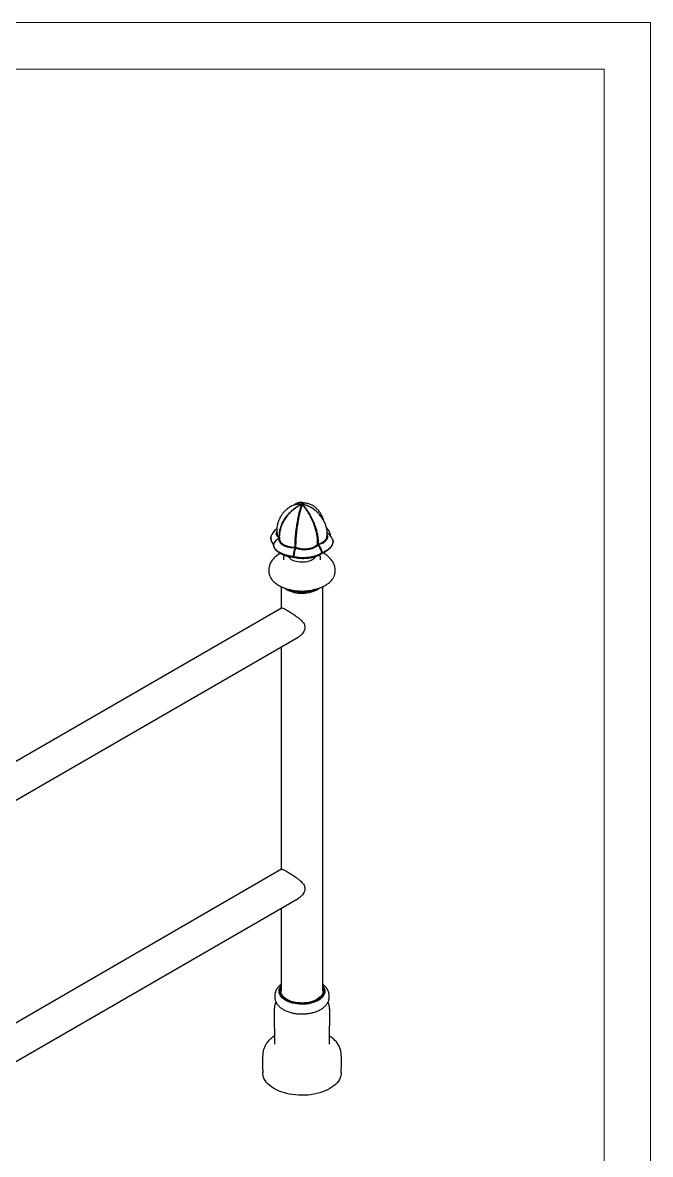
# Model space of a CAD drawing. Header units: millimetres. Extents: x 3225 to 9165, y -3447 to 753.
# Drawn here: x 7811 to 9165, y -1687 to 753 of the extents above; entities that cross this region are included whole.
import ezdxf

# ---------------------------------------------------------------- set-up
doc = ezdxf.new("R2010")
doc.units = ezdxf.units.MM
doc.layers.add('tabelka', color=155, linetype='Continuous')

msp = doc.modelspace()

# ---------------------------------------------------------------- linework, layer by layer
for p, q in [((8417.51, -283.47), (8417.23, -283.51)), ((8365.05, -360.95), (8365.15, -361.29)), ((8467.45, -355.19), (8467.49, -354.93)), ((8352.41, -372.55), (8352.39, -372.82)), ((8395.65, -399.54), (8395.89, -399.61)), ((8456.34, -391.23), (8456.37, -391.2)), ((8368.35, -462.8), (8368.35, -509.52)), ((8458.8, -1335.01), (8458.8, -462.81)), ((8387.32, -469.46), (8387.32, -469.84)), ((8439.82, -469.84), (8439.82, -469.47)), ((8369.11, -509.08), (7419.87, -1057.07)), ((7398.14, -1153.27), (8405.33, -571.83)), ((8368.35, -593.18), (8368.35, -1072.93)), ((8369.11, -1072.5), (7398.14, -1633.03)), ((7398.14, -1716.68), (8405.33, -1135.24)), ((8368.35, -1156.59), (8368.35, -1335.01)), ((8374.42, -1348.08), (8374.38, -1348.04)), ((8452.76, -1348.04), (8452.73, -1348.08))]:
    msp.add_line(p, q)
at = {"flags": 128}
for points in [[(8443.01, -397.89), (8441.66, -399.98), (8439.78, -402.03), (8437.45, -403.92), (8434.71, -405.63), (8431.61, -407.11), (8428.2, -408.35), (8424.54, -409.31), (8420.69, -410), (8416.72, -410.39), (8412.7, -410.47), (8408.69, -410.26), (8404.77, -409.74), (8401, -408.93), (8397.44, -407.84), (8394.16, -406.5), (8391.21, -404.92), (8388.64, -403.13), (8386.5, -401.16), (8384.82, -399.05), (8383.94, -397.51)], [(8451.28, -466.17), (8448.82, -468.11), (8445.55, -470.21), (8441.91, -472.1), (8437.93, -473.75), (8433.67, -475.14), (8429.17, -476.26), (8424.49, -477.09), (8419.68, -477.62), (8414.8, -477.85), (8409.9, -477.77), (8405.05, -477.39), (8400.3, -476.71), (8395.7, -475.74), (8391.32, -474.48), (8387.19, -472.96), (8383.37, -471.19), (8379.91, -469.19), (8376.84, -466.98), (8375.83, -466.14)], [(8441.15, -469.17), (8440.78, -469.36), (8437.12, -471.04), (8433.16, -472.46), (8428.95, -473.62), (8424.53, -474.49), (8419.97, -475.06), (8415.32, -475.33), (8410.66, -475.29), (8406.03, -474.94), (8401.5, -474.3), (8397.13, -473.36), (8392.97, -472.13), (8389.08, -470.64), (8386.47, -469.41)], [(8462.4, -1330.11), (8463, -1333.03), (8463.08, -1335.97), (8462.63, -1338.91), (8461.67, -1341.8), (8460.19, -1344.62), (8458.22, -1347.33), (8455.78, -1349.92), (8452.88, -1352.34), (8449.58, -1354.58), (8445.89, -1356.62), (8441.86, -1358.42), (8437.52, -1359.97), (8432.94, -1361.26), (8428.15, -1362.27), (8423.2, -1362.99), (8418.15, -1363.41), (8413.06, -1363.54), (8407.97, -1363.35), (8402.94, -1362.87), (8398.02, -1362.09), (8393.26, -1361.02), (8388.73, -1359.68), (8384.45, -1358.07), (8380.49, -1356.22), (8376.87, -1354.15), (8373.64, -1351.87), (8370.84, -1349.41), (8368.49, -1346.79), (8366.62, -1344.05), (8365.24, -1341.22), (8364.38, -1338.32), (8364.04, -1335.38), (8364.23, -1332.44), (8364.93, -1329.52), (8366.16, -1326.66), (8367.88, -1323.89), (8368.35, -1323.27)], [(8460.54, -1329.77), (8461.13, -1332.67), (8461.18, -1335.6), (8460.7, -1338.52), (8459.67, -1341.39), (8458.13, -1344.17), (8456.08, -1346.85), (8453.55, -1349.39), (8450.57, -1351.76), (8447.16, -1353.93), (8443.38, -1355.88), (8439.26, -1357.59), (8434.85, -1359.03), (8430.19, -1360.2), (8425.35, -1361.07), (8420.38, -1361.64), (8415.32, -1361.91), (8410.25, -1361.86), (8405.22, -1361.5), (8400.28, -1360.83), (8395.49, -1359.87), (8390.9, -1358.61), (8386.58, -1357.09), (8382.56, -1355.3), (8378.89, -1353.28), (8375.61, -1351.04), (8372.76, -1348.62), (8370.38, -1346.04), (8368.48, -1343.32), (8367.1, -1340.5), (8366.24, -1337.62), (8365.92, -1334.69), (8366.14, -1331.77), (8366.89, -1328.87), (8368.18, -1326.04), (8368.35, -1325.74)], [(8458.8, -1330.43), (8459.24, -1332.79), (8459.27, -1335.65), (8458.77, -1338.5), (8457.74, -1341.29), (8456.2, -1344.01), (8454.15, -1346.61), (8451.63, -1349.08), (8448.66, -1351.37), (8445.28, -1353.46), (8441.53, -1355.32), (8437.45, -1356.95), (8433.09, -1358.3), (8428.5, -1359.38), (8423.74, -1360.17), (8418.85, -1360.65), (8413.91, -1360.83), (8408.96, -1360.69), (8404.07, -1360.25), (8399.28, -1359.51), (8394.67, -1358.47), (8390.28, -1357.15), (8386.16, -1355.56), (8382.36, -1353.72), (8378.92, -1351.66), (8375.9, -1349.4), (8373.31, -1346.96), (8371.2, -1344.37), (8369.58, -1341.67), (8368.48, -1338.88), (8367.91, -1336.04), (8367.87, -1333.18), (8368.35, -1330.43)], [(8458.8, -1325.74), (8459.42, -1326.91), (8460.54, -1329.77)], [(8498.32, -1511.11), (8498.12, -1514.15), (8497.39, -1518.02), (8496.13, -1521.84), (8494.35, -1525.59), (8492.06, -1529.25), (8489.27, -1532.79), (8486, -1536.19), (8482.28, -1539.43), (8478.12, -1542.49), (8473.55, -1545.35), (8468.6, -1548), (8463.31, -1550.4), (8457.7, -1552.56), (8451.81, -1554.45), (8445.68, -1556.07), (8439.35, -1557.4), (8432.85, -1558.43), (8426.24, -1559.16), (8419.54, -1559.59), (8412.8, -1559.71), (8406.07, -1559.52), (8399.39, -1559.02), (8392.79, -1558.22), (8386.33, -1557.12), (8380.04, -1555.72), (8373.96, -1554.04), (8368.14, -1552.09), (8362.6, -1549.87), (8357.38, -1547.41), (8352.52, -1544.72), (8348.04, -1541.81), (8343.98, -1538.71), (8340.35, -1535.43), (8337.2, -1531.99), (8334.52, -1528.42), (8332.34, -1524.74), (8330.68, -1520.97), (8329.54, -1517.14), (8328.93, -1513.26), (8328.83, -1511.12)]]:
    msp.add_lwpolyline(points, dxfattribs=at)
for centre, radius, start, end in [((8405.77, -288.4), 5.32, 19.53056, 25.24019), ((8410.96, -283.68), 1.25, 281.83207, 315.39005), ((8413.28, -284.41), 3.29, 252.82076, 267.61939), ((8414.69, -282.76), 1.65, 245.35504, 275.08512), ((8414.1, -284.45), 3.18, 292.10005, 305.12206), ((8417.28, -285.24), 0.922, 185.70726, 219.06349), ((8360.24, -359.99), 4.33, 20.02521, 24.76762), ((8351.58, -372.16), 0.776, 358.97945, 45.8051), ((8398.91, -380.11), 2.47, 66.17578, 94.2656), ((8399.66, -376.18), 3.5, 255.52586, 264.91754), ((8448.5, -372.4), 1.57, 99.606, 137.61682), ((8446.74, -369.8), 3.48, 294.58187, 302.64103), ((8458.03, -392.05), 2.46, 108.76084, 128.46168), ((8394.76, -402.88), 4.62, 74.09414, 86.34498), ((8413.59, -400.35), 73.24, 253.76957, 285.42694), ((8442.1, -1336.43), 21.26, 17.30331, 38.23775)]:
    msp.add_arc(centre, radius, start, end)
for points, knots in [([(8406.31, -285.02), (8406.12, -285.04), (8405.16, -285.13), (8403.04, -285.4), (8400.01, -286.06), (8397.18, -286.9), (8393.77, -288.16), (8389.66, -290.1), (8384.91, -292.95), (8380.05, -296.61), (8376.1, -300.35), (8373.29, -303.53), (8371.57, -305.7), (8370.05, -307.8), (8368.4, -310.31), (8366.57, -313.5), (8365.01, -316.67), (8363.89, -319.3), (8363.13, -321.22), (8362.38, -323.29), (8361.51, -325.95), (8360.48, -329.74), (8359.64, -334.06), (8359.19, -338.82), (8359.13, -343.19), (8359.5, -346.14), (8359.66, -347.42)], [0, 0, 0, 0, 0.009385, 0.047626, 0.0831589, 0.1217535, 0.1632778, 0.2228504, 0.288631, 0.3616926, 0.4380488, 0.4789506, 0.5103064, 0.5346131, 0.5673314, 0.6113893, 0.6576297, 0.6849262, 0.7057203, 0.7248296, 0.7552081, 0.7981296, 0.8548408, 0.9016021, 0.957201, 1, 1, 1, 1]), ([(8364.94, -350.65), (8364.93, -350.08), (8364.87, -346.94), (8365.97, -340.94), (8368.25, -332.67), (8372.16, -323.62), (8377.83, -314.18), (8384.31, -306.22), (8390.4, -300.15), (8395.48, -295.75), (8400.01, -292.36), (8403.33, -290.18), (8406.49, -288.22), (8408.79, -287.05), (8410.58, -286.13)], [0, 0, 0, 0, 0.023353, 0.1275736, 0.2422809, 0.3587517, 0.5000337, 0.6447107, 0.7213252, 0.798475, 0.8750685, 0.9133155, 0.9324384, 1, 1, 1, 1]), ([(8402.13, -291.89), (8401.85, -292.08), (8399.66, -293.53), (8395.79, -296.46), (8390.68, -300.82), (8384.65, -306.78), (8378.13, -314.72), (8372.49, -324.11), (8368.55, -333.15), (8367.14, -338.78), (8366.45, -341.55)], [0, 0, 0, 0, 0.0154085, 0.1170088, 0.2186343, 0.3209734, 0.5083777, 0.7002928, 0.8524507, 1, 1, 1, 1]), ([(8418.24, -283.33), (8417.82, -283.11), (8416.81, -282.57), (8415.66, -282.14), (8414.58, -281.85), (8414.09, -281.74), (8413.77, -281.68), (8413.47, -281.63), (8412.86, -281.54), (8412.27, -281.48), (8410.84, -281.42), (8408.92, -281.52), (8406.57, -281.91), (8404.15, -282.59), (8401.35, -283.78), (8398.54, -285.35), (8396.66, -286.83), (8395.95, -287.4)], [0, 0, 0, 0, 0.064444, 0.1541923, 0.1843911, 0.1963667, 0.2068666, 0.2166593, 0.2266793, 0.2787163, 0.3220802, 0.4057252, 0.4933166, 0.6003891, 0.7243136, 0.8951627, 1, 1, 1, 1]), ([(8398.73, -377.65), (8398.67, -375.18), (8398.56, -370.2), (8398.98, -361.68), (8399.73, -352.39), (8400.91, -341.65), (8402.58, -329.76), (8404.46, -319.02), (8406.22, -310.33), (8407.69, -303.74), (8409.01, -298.4), (8410.01, -294.78), (8410.96, -291.46), (8411.72, -289.26), (8412.31, -287.55)], [0, 0, 0, 0, 0.0951128, 0.1916757, 0.2979547, 0.4058681, 0.5367689, 0.6708159, 0.7418014, 0.8132817, 0.8842485, 0.9196844, 0.9374022, 1, 1, 1, 1]), ([(8413.14, -287.69), (8412.69, -289.43), (8412.1, -291.65), (8411.2, -294.99), (8410.25, -298.61), (8408.9, -303.93), (8407.38, -310.51), (8405.58, -319.09), (8403.64, -329.84), (8401.97, -341.68), (8400.85, -352.53), (8400.23, -361.81), (8399.93, -370.39), (8399.92, -375.35), (8399.91, -377.85)], [0, 0, 0, 0, 0.0625973, 0.0803154, 0.1157514, 0.1867181, 0.2577013, 0.3291834, 0.4600818, 0.5941314, 0.7004108, 0.8083243, 0.9034452, 1, 1, 1, 1]), ([(8401.14, -285.85), (8401.23, -285.81), (8402.52, -285.27), (8404.58, -284.86), (8406.9, -284.54), (8409.1, -284.37), (8410.65, -284.48), (8411.85, -284.56)], [0, 0, 0, 0, 0.0280236, 0.3974451, 0.5819113, 0.674143, 1, 1, 1, 1]), ([(8410.78, -286.62), (8409.02, -287.62), (8406.76, -288.89), (8403.91, -290.69), (8402.79, -291.45), (8402.13, -291.89)], [0, 0, 0, 0, 0.59623053, 0.764986, 1, 1, 1, 1]), ([(8411.22, -284.9), (8409.91, -284.88), (8408.24, -284.86), (8406.66, -284.97), (8406.32, -285.01), (8406.31, -285.01)], [0, 0, 0, 0, 0.7743459, 0.9935197, 1, 1, 1, 1]), ([(8410.58, -286.13), (8410.56, -286.08), (8410.51, -285.95), (8410.48, -285.77), (8410.48, -285.58), (8410.53, -285.38), (8410.66, -285.2), (8410.84, -285.05), (8411.01, -284.95), (8411.15, -284.92), (8411.22, -284.9)], [0, 0, 0, 0, 0.0835527, 0.2273627, 0.3337673, 0.4687072, 0.6546142, 0.7552238, 0.8970275, 1, 1, 1, 1]), ([(8410.58, -286.13), (8410.92, -286.06), (8411.58, -285.91), (8412.26, -285.93), (8412.6, -285.93), (8412.61, -285.93)], [0, 0, 0, 0, 0.50312245, 0.99267174, 1, 1, 1, 1]), ([(8412.61, -285.93), (8412.6, -285.93), (8412.3, -286.02), (8411.69, -286.19), (8411.09, -286.48), (8410.78, -286.62)], [0, 0, 0, 0, 0.0073073, 0.4968478, 1, 1, 1, 1]), ([(8412.31, -287.55), (8412.24, -287.53), (8412.07, -287.48), (8411.83, -287.38), (8411.56, -287.28), (8411.3, -287.16), (8411.11, -287.02), (8410.96, -286.87), (8410.84, -286.75), (8410.8, -286.66), (8410.78, -286.62)], [0, 0, 0, 0, 0.083573, 0.2273964, 0.3338091, 0.4687687, 0.6547129, 0.7109717, 0.8548681, 1, 1, 1, 1]), ([(8412.89, -285.38), (8412.73, -285.35), (8412.44, -285.3), (8412.06, -285.24), (8411.78, -285.21), (8411.56, -285.2), (8411.42, -285.2), (8411.32, -285.22), (8411.27, -285.24), (8411.19, -285.3), (8411.13, -285.39), (8411.11, -285.48), (8411.12, -285.54), (8411.16, -285.59), (8411.36, -285.68), (8411.85, -285.81), (8412.32, -285.88), (8412.61, -285.93)], [0, 0, 0, 0, 0.1306791, 0.2332023, 0.303527, 0.351903, 0.4003093, 0.412522, 0.4296709, 0.4508108, 0.5111889, 0.5526137, 0.5733842, 0.5901333, 0.6246363, 0.7670364, 1, 1, 1, 1]), ([(8412.89, -285.38), (8412.89, -285.38), (8412.61, -285.27), (8412.02, -285.05), (8411.49, -284.95), (8411.22, -284.9)], [0, 0, 0, 0, 0.0073322, 0.4968747, 1, 1, 1, 1]), ([(8412.61, -285.93), (8412.61, -285.93), (8412.46, -286), (8412.23, -286.13), (8411.96, -286.29), (8411.78, -286.42), (8411.67, -286.51), (8411.6, -286.58), (8411.58, -286.64), (8411.59, -286.68), (8411.64, -286.75), (8411.74, -286.82), (8411.86, -286.87), (8411.96, -286.9), (8412.05, -286.9), (8412.29, -286.85), (8412.72, -286.67), (8413.07, -286.47), (8413.29, -286.35)], [0, 0, 0, 0, 0.0021883, 0.1452727, 0.2431917, 0.3103965, 0.3566373, 0.3967926, 0.4170892, 0.43763, 0.4508161, 0.5111925, 0.5526001, 0.5733793, 0.5901329, 0.6246316, 0.7670198, 1, 1, 1, 1]), ([(8411.85, -284.56), (8411.89, -284.52), (8412.01, -284.41), (8412.23, -284.29), (8412.49, -284.19), (8412.81, -284.11), (8413.14, -284.09), (8413.48, -284.11), (8413.75, -284.16), (8413.93, -284.23), (8414.01, -284.26)], [0, 0, 0, 0, 0.0835673, 0.2273755, 0.3337564, 0.4687127, 0.6546289, 0.7552205, 0.8970153, 1, 1, 1, 1]), ([(8411.85, -284.56), (8412.03, -284.66), (8412.39, -284.85), (8412.72, -285.21), (8412.89, -285.38), (8412.89, -285.38)], [0, 0, 0, 0, 0.5031291, 0.9926708, 1, 1, 1, 1]), ([(8412.31, -287.55), (8412.46, -287.31), (8412.76, -286.85), (8413.12, -286.52), (8413.29, -286.35), (8413.29, -286.35)], [0, 0, 0, 0, 0.5031084, 0.9926863, 1, 1, 1, 1]), ([(8413.86, -285.25), (8413.82, -285.15), (8413.76, -284.98), (8413.65, -284.76), (8413.55, -284.61), (8413.46, -284.5), (8413.39, -284.43), (8413.32, -284.38), (8413.25, -284.37), (8413.13, -284.36), (8412.97, -284.37), (8412.82, -284.41), (8412.73, -284.44), (8412.68, -284.49), (8412.64, -284.63), (8412.7, -284.94), (8412.82, -285.21), (8412.89, -285.38)], [0, 0, 0, 0, 0.1306778, 0.233202, 0.3035219, 0.3518979, 0.4003147, 0.4125128, 0.4296738, 0.4508151, 0.511204, 0.5525986, 0.5733778, 0.5901312, 0.6246288, 0.7670358, 1, 1, 1, 1]), ([(8413.29, -286.35), (8413.29, -286.35), (8413.26, -286.55), (8413.25, -286.93), (8413.18, -287.44), (8413.14, -287.69)], [0, 0, 0, 0, 0.0073465, 0.4968625, 1, 1, 1, 1]), ([(8415.3, -287.4), (8415.25, -287.41), (8415.14, -287.46), (8414.92, -287.51), (8414.66, -287.59), (8414.34, -287.66), (8414, -287.69), (8413.67, -287.69), (8413.39, -287.7), (8413.22, -287.69), (8413.14, -287.69)], [0, 0, 0, 0, 0.0835668, 0.2273742, 0.3337545, 0.46871, 0.6546251, 0.7552162, 0.8970321, 1, 1, 1, 1]), ([(8413.29, -286.35), (8413.32, -286.44), (8413.39, -286.61), (8413.5, -286.83), (8413.59, -286.99), (8413.69, -287.1), (8413.76, -287.17), (8413.83, -287.21), (8413.89, -287.23), (8414.02, -287.24), (8414.18, -287.23), (8414.33, -287.19), (8414.41, -287.16), (8414.47, -287.11), (8414.5, -286.96), (8414.45, -286.66), (8414.33, -286.38), (8414.25, -286.22)], [0, 0, 0, 0, 0.1306769, 0.2332005, 0.3035199, 0.3518956, 0.4003122, 0.4125094, 0.4296775, 0.4508187, 0.5112072, 0.5526015, 0.5733806, 0.5901338, 0.6246312, 0.7670373, 1, 1, 1, 1]), ([(8413.86, -285.25), (8413.86, -285.25), (8413.88, -285.05), (8413.9, -284.64), (8413.97, -284.39), (8414.01, -284.26)], [0, 0, 0, 0, 0.0073135, 0.4968623, 1, 1, 1, 1]), ([(8414.84, -284.41), (8414.69, -284.51), (8414.39, -284.73), (8414.02, -285.08), (8413.86, -285.25), (8413.86, -285.25)], [0, 0, 0, 0, 0.5031084, 0.9926863, 1, 1, 1, 1]), ([(8414.54, -285.67), (8414.54, -285.67), (8414.68, -285.59), (8414.92, -285.47), (8415.19, -285.3), (8415.36, -285.18), (8415.48, -285.09), (8415.54, -285.02), (8415.57, -284.96), (8415.56, -284.91), (8415.51, -284.85), (8415.41, -284.78), (8415.28, -284.73), (8415.19, -284.7), (8415.09, -284.7), (8414.86, -284.75), (8414.42, -284.93), (8414.07, -285.13), (8413.86, -285.25)], [0, 0, 0, 0, 0.0021883, 0.1452728, 0.2431918, 0.3103967, 0.3566375, 0.3967928, 0.4170894, 0.4376303, 0.4508164, 0.5111927, 0.5526003, 0.5733795, 0.5901332, 0.6246319, 0.7670427, 1, 1, 1, 1]), ([(8414.01, -284.26), (8414.46, -283.95), (8415.05, -283.55), (8415.95, -283.3), (8416.8, -283.15), (8417.5, -283.3), (8417.93, -283.39)], [0, 0, 0, 0, 0.3603745, 0.4623778, 0.666384, 1, 1, 1, 1]), ([(8414.25, -286.22), (8414.42, -286.25), (8414.7, -286.3), (8415.09, -286.36), (8415.37, -286.38), (8415.58, -286.39), (8415.73, -286.39), (8415.83, -286.38), (8415.88, -286.36), (8415.96, -286.3), (8416.02, -286.21), (8416.04, -286.12), (8416.03, -286.06), (8415.99, -286.01), (8415.78, -285.92), (8415.3, -285.79), (8414.83, -285.71), (8414.54, -285.67)], [0, 0, 0, 0, 0.1306791, 0.2332023, 0.303527, 0.351903, 0.4003093, 0.412522, 0.4296709, 0.4508108, 0.5111889, 0.5526137, 0.5733842, 0.5901333, 0.6246363, 0.7670364, 1, 1, 1, 1]), ([(8415.3, -287.4), (8415.12, -287.17), (8414.76, -286.72), (8414.43, -286.39), (8414.26, -286.22), (8414.25, -286.22)], [0, 0, 0, 0, 0.5031291, 0.9926708, 1, 1, 1, 1]), ([(8414.25, -286.22), (8414.26, -286.22), (8414.54, -286.33), (8415.12, -286.52), (8415.66, -286.87), (8415.93, -287.05)], [0, 0, 0, 0, 0.0073322, 0.4968747, 1, 1, 1, 1]), ([(8414.54, -285.67), (8414.54, -285.67), (8414.85, -285.58), (8415.45, -285.38), (8416.06, -285.35), (8416.36, -285.34)], [0, 0, 0, 0, 0.0073073, 0.4968478, 1, 1, 1, 1]), ([(8416.56, -285.83), (8416.23, -285.77), (8415.57, -285.66), (8414.88, -285.66), (8414.54, -285.67), (8414.54, -285.67)], [0, 0, 0, 0, 0.50312245, 0.99267174, 1, 1, 1, 1]), ([(8417.23, -283.51), (8417.15, -283.52), (8416.93, -283.55), (8416.19, -283.76), (8415.43, -284.12), (8414.84, -284.41)], [0, 0, 0, 0, 0.1099535, 0.306299, 1, 1, 1, 1]), ([(8414.84, -284.41), (8414.9, -284.4), (8415.08, -284.39), (8415.32, -284.42), (8415.58, -284.5), (8415.85, -284.62), (8416.04, -284.75), (8416.19, -284.92), (8416.3, -285.08), (8416.34, -285.25), (8416.36, -285.34)], [0, 0, 0, 0, 0.0835737, 0.2273843, 0.3338072, 0.468768, 0.6547136, 0.710983, 0.8548669, 1, 1, 1, 1]), ([(8447.34, -371.34), (8447.37, -368.88), (8447.45, -363.91), (8446.64, -355.53), (8445.04, -346.51), (8442.32, -336.29), (8438.32, -325.18), (8433.73, -315.34), (8429.4, -307.5), (8425.79, -301.63), (8422.57, -296.92), (8420.25, -293.74), (8418.05, -290.84), (8416.5, -288.9), (8415.3, -287.4)], [0, 0, 0, 0, 0.0951128, 0.1916758, 0.2979548, 0.405868, 0.536769, 0.6708158, 0.7418012, 0.8132821, 0.8842484, 0.9196846, 0.9374024, 1, 1, 1, 1]), ([(8416.56, -285.83), (8416.59, -285.85), (8416.64, -285.91), (8416.67, -286.03), (8416.67, -286.2), (8416.62, -286.39), (8416.49, -286.57), (8416.31, -286.75), (8416.14, -286.9), (8415.99, -287.01), (8415.93, -287.05)], [0, 0, 0, 0, 0.0835527, 0.2273627, 0.3337673, 0.4687072, 0.6546142, 0.7552238, 0.8970275, 1, 1, 1, 1]), ([(8415.93, -287.05), (8417.24, -288.5), (8418.91, -290.36), (8421.15, -293.25), (8423.51, -296.41), (8426.69, -301.13), (8430.27, -307.02), (8434.53, -314.83), (8439.09, -324.7), (8443.1, -335.78), (8445.88, -346.02), (8447.58, -354.97), (8448.46, -363.32), (8448.31, -368.34), (8448.24, -370.85)], [0, 0, 0, 0, 0.0625993, 0.0803176, 0.1157549, 0.1867232, 0.2579571, 0.3291923, 0.4616645, 0.5941384, 0.7012375, 0.8083359, 0.9041713, 1, 1, 1, 1]), ([(8416.36, -285.34), (8418.12, -285.76), (8420.38, -286.31), (8423.53, -287.41), (8426.83, -288.67), (8431.37, -290.82), (8436.44, -293.84), (8440.94, -296.92), (8443.32, -299.32), (8444.37, -300.38)], [0, 0, 0, 0, 0.1623225, 0.2082658, 0.3001563, 0.4841784, 0.6688898, 0.8536048, 1, 1, 1, 1]), ([(8435.69, -293.98), (8434.34, -293.17), (8431.33, -291.34), (8427.13, -289.4), (8423.81, -288.11), (8420.66, -286.98), (8418.36, -286.33), (8416.56, -285.83)], [0, 0, 0, 0, 0.234842, 0.5256554, 0.6708728, 0.7434795, 1, 1, 1, 1]), ([(8460.83, -321.51), (8460.74, -321.11), (8460.24, -318.88), (8458.78, -315.17), (8456.89, -310.94), (8455.05, -307.5), (8453.26, -304.51), (8451.04, -301.24), (8447.97, -297.38), (8444.33, -293.65), (8440.47, -290.5), (8437.23, -288.38), (8434.5, -286.89), (8431.63, -285.57), (8428.08, -284.29), (8424.47, -283.45), (8421.74, -283.16), (8419.78, -283.15), (8418.28, -283.31), (8417.77, -283.42), (8417.51, -283.47)], [0, 0, 0, 0, 0.0176326, 0.0979637, 0.1774314, 0.2281526, 0.2756114, 0.3351581, 0.407618, 0.5003555, 0.5762221, 0.6421573, 0.688434, 0.7405229, 0.8041099, 0.8689788, 0.9299234, 0.9729697, 0.9863039, 1, 1, 1, 1]), ([(8467.48, -355.19), (8467.68, -352.96), (8468.07, -348.47), (8467.79, -341.93), (8466.79, -335.97), (8465.22, -330.91), (8463.47, -326.64), (8460.71, -320.83), (8456.42, -313.57), (8450.4, -306.06), (8444.67, -300.5), (8439.94, -296.67), (8436.74, -294.64), (8435.33, -293.75)], [0, 0, 0, 0, 0.0916416, 0.1845292, 0.2648852, 0.3349261, 0.3963985, 0.4502484, 0.5999116, 0.7440996, 0.838775, 0.9293412, 1, 1, 1, 1]), ([(8359.32, -338.04), (8358.81, -338.4), (8357.11, -339.59), (8354.28, -342.17), (8350.9, -345.97), (8349.21, -349.14), (8348.33, -350.79)], [0, 0, 0, 0, 0.1078029, 0.3573436, 0.6650202, 1, 1, 1, 1]), ([(8367.89, -335.93), (8367.58, -337.04), (8366.9, -339.48), (8365.97, -343.46), (8365.09, -348.09), (8364.64, -352.66), (8364.7, -357), (8364.87, -359.76), (8365.1, -361.18), (8365.12, -361.29)], [0, 0, 0, 0, 0.1259045, 0.275558, 0.4482594, 0.6499361, 0.8061923, 0.9836625, 1, 1, 1, 1]), ([(8473.46, -346.38), (8472.8, -344.93), (8471.59, -342.3), (8469.28, -339.04), (8467.67, -337.06), (8466.78, -336.22), (8466.67, -336.11)], [0, 0, 0, 0, 0.387636, 0.7074128, 0.9637099, 1, 1, 1, 1]), ([(8352.12, -371.61), (8351, -370.07), (8348.76, -367.01), (8347.04, -362.16), (8346.38, -358.66), (8346.73, -356.89), (8346.77, -356.68)], [0, 0, 0, 0, 0.3148813, 0.6297799, 0.9564341, 1, 1, 1, 1]), ([(8346.61, -357.07), (8346.57, -357.92), (8346.5, -359.74), (8346.94, -362.52), (8347.85, -365.35), (8349.21, -368.12), (8350.64, -370.46), (8351.74, -371.86), (8352.13, -372.35)], [0, 0, 0, 0, 0.1664871, 0.3534499, 0.5318893, 0.7052684, 0.8949683, 1, 1, 1, 1]), ([(8346.77, -356.68), (8346.89, -355.29), (8347.06, -353.24), (8348.1, -351.42), (8348.43, -350.85)], [0, 0, 0, 0, 0.6814279, 1, 1, 1, 1]), ([(8352.12, -371.61), (8352.19, -371.41), (8352.69, -369.99), (8353.99, -367.34), (8356.49, -363.99), (8359.61, -361.04), (8362.26, -359.21), (8363.86, -358.34), (8364.17, -358.18)], [0, 0, 0, 0, 0.036764, 0.2652119, 0.5024153, 0.7204027, 0.9459421, 1, 1, 1, 1]), ([(8364.3, -358.51), (8364, -358.68), (8362.47, -359.58), (8359.84, -361.47), (8356.9, -364.32), (8354.55, -367.42), (8353.25, -369.85), (8352.61, -371.46), (8352.43, -371.98), (8352.36, -372.18)], [0, 0, 0, 0, 0.0540482, 0.2719934, 0.497468, 0.6977403, 0.9038179, 0.9632454, 1, 1, 1, 1]), ([(8364.17, -358.18), (8363.42, -357.51), (8361.93, -356.19), (8360.08, -353.74), (8358.73, -350.86), (8358.32, -347.78), (8358.56, -345.36), (8359.1, -344.08), (8359.27, -343.68)], [0, 0, 0, 0, 0.1562635, 0.312514, 0.5264715, 0.7404591, 0.9183125, 1, 1, 1, 1]), ([(8359.7, -347.41), (8359.75, -348.03), (8359.9, -349.69), (8361.07, -352.07), (8362.82, -354.5), (8364.25, -355.83), (8364.97, -356.5)], [0, 0, 0, 0, 0.1924891, 0.5197559, 0.7598634, 1, 1, 1, 1]), ([(8398.78, -379.57), (8397.41, -379.61), (8394.68, -379.7), (8390.08, -379.4), (8385.11, -378.63), (8380.29, -377.3), (8376.17, -375.64), (8372.5, -373.69), (8369.21, -371.31), (8366.52, -368.54), (8364.76, -365.56), (8363.76, -362.2), (8364.11, -359.83), (8364.3, -358.51)], [0, 0, 0, 0, 0.0712896, 0.1425729, 0.2401835, 0.3378078, 0.4189475, 0.5001011, 0.5966451, 0.6931603, 0.786946, 0.8807242, 1, 1, 1, 1]), ([(8364.17, -358.18), (8364.28, -358.07), (8364.52, -357.83), (8364.68, -357.53), (8364.77, -357.36)], [0, 0, 0, 0, 0.4444553, 1, 1, 1, 1]), ([(8364.83, -358.16), (8364.78, -358.21), (8364.65, -358.37), (8364.44, -358.45), (8364.3, -358.51)], [0, 0, 0, 0, 0.3654318, 1, 1, 1, 1]), ([(8365.15, -361.29), (8365.34, -362.14), (8365.77, -364), (8367.5, -366.75), (8370.1, -369.48), (8373.3, -371.79), (8376.85, -373.68), (8380.81, -375.25), (8385.46, -376.54), (8390.25, -377.33), (8394.73, -377.69), (8397.39, -377.66), (8398.73, -377.65)], [0, 0, 0, 0, 0.0936771, 0.2029561, 0.3123326, 0.4248731, 0.5172619, 0.6114602, 0.721734, 0.835582, 0.9171004, 1, 1, 1, 1]), ([(8448.24, -370.85), (8449.48, -370.5), (8452.32, -369.72), (8456.33, -368.04), (8460.1, -365.89), (8463.16, -363.42), (8465.13, -361.13), (8466.48, -358.85), (8467.26, -357.01), (8467.4, -355.66), (8467.45, -355.19)], [0, 0, 0, 0, 0.11760424, 0.26817732, 0.41874403, 0.56944084, 0.72019082, 0.79996903, 0.9297606, 1, 1, 1, 1]), ([(8467.74, -351.21), (8467.92, -351.56), (8468.62, -352.95), (8468.82, -355.31), (8468.46, -358.17), (8467.56, -360.46), (8466.15, -362.83), (8464.11, -365.22), (8460.92, -367.8), (8457, -369.99), (8452.84, -371.66), (8449.9, -372.4), (8448.62, -372.73)], [0, 0, 0, 0, 0.0419221, 0.1649926, 0.2672814, 0.3695889, 0.4324293, 0.5513518, 0.6702417, 0.7890448, 0.9078533, 1, 1, 1, 1]), ([(8456.44, -391.12), (8457.05, -390.88), (8459, -390.11), (8462, -388.69), (8465.36, -386.88), (8468.31, -384.98), (8471.1, -382.88), (8473.69, -380.55), (8475.98, -378.04), (8477.85, -375.45), (8479.26, -372.82), (8480.19, -370.16), (8480.65, -367.51), (8480.59, -365.01), (8480.3, -363.13), (8479.88, -362.16), (8479.76, -361.9)], [0, 0, 0, 0, 0.0370543, 0.1191417, 0.1918867, 0.2627122, 0.3374897, 0.4188179, 0.5012026, 0.5835347, 0.6645193, 0.7449314, 0.8252825, 0.9045115, 0.9742982, 1, 1, 1, 1]), ([(8479.41, -361.2), (8479.61, -361.56), (8480.48, -363.17), (8480.66, -366.37), (8479.88, -370.65), (8478.24, -373.78), (8476.16, -376.76), (8473.67, -379.6), (8469.18, -383.35), (8463.72, -386.83), (8459.4, -388.76), (8457.24, -389.72)], [0, 0, 0, 0, 0.0392644, 0.1780291, 0.3167966, 0.4543199, 0.4768865, 0.6049997, 0.7331126, 0.8665601, 1, 1, 1, 1]), ([(8467.85, -346.76), (8468.67, -347.28), (8470.53, -348.44), (8472.15, -350), (8472.76, -351.06), (8472.8, -351.12)], [0, 0, 0, 0, 0.4285878, 0.9680074, 1, 1, 1, 1]), ([(8470.61, -349.04), (8470.57, -348.99), (8469.82, -348.19), (8468.81, -347.6), (8467.86, -347.05)], [0, 0, 0, 0, 0.0616212, 1, 1, 1, 1]), ([(8479.66, -361.45), (8478.5, -359.11), (8476.75, -355.58), (8473.39, -351.58), (8471.49, -349.85), (8470.61, -349.05)], [0, 0, 0, 0, 0.5133014, 0.7741527, 1, 1, 1, 1]), ([(8473.19, -346.02), (8473.69, -347.23), (8474.71, -349.67), (8474.71, -352.29), (8474.71, -353.61)], [0, 0, 0, 0, 0.4955245, 1, 1, 1, 1]), ([(8479.36, -360.91), (8479.31, -360.74), (8479.25, -360.55), (8479.14, -360.38), (8479.13, -360.37)], [0, 0, 0, 0, 0.9185296, 1, 1, 1, 1]), ([(8352.48, -372.92), (8352.44, -372.88), (8352.36, -372.81), (8352.21, -372.56), (8352.05, -372.18), (8352.07, -371.8), (8352.12, -371.62), (8352.12, -371.61)], [0, 0, 0, 0, 0.1064954, 0.214844, 0.6006277, 0.97533, 1, 1, 1, 1]), ([(8352.36, -372.18), (8352.36, -372.19), (8352.31, -372.31), (8352.31, -372.43), (8352.31, -372.54)], [0, 0, 0, 0, 0.0863113, 1, 1, 1, 1]), ([(8352.39, -372.82), (8352.37, -373.05), (8352.29, -374.01), (8352.47, -375.7), (8353, -377.93), (8354.03, -380.13), (8355.51, -382.32), (8357.42, -384.51), (8359.8, -386.7), (8362.59, -388.77), (8364.98, -390.31), (8366.53, -391.1), (8366.91, -391.29)], [0, 0, 0, 0, 0.0365114, 0.1489453, 0.2527651, 0.3648835, 0.4740304, 0.5940194, 0.7162053, 0.8386456, 0.9596502, 1, 1, 1, 1]), ([(8395.05, -398.26), (8392.59, -397.94), (8387.58, -397.3), (8380.25, -395.5), (8373.22, -393.13), (8366.89, -390.24), (8362.97, -387.84), (8359.69, -385.45), (8356.89, -383.03), (8354.12, -379.5), (8352.4, -375.83), (8352.37, -373.41), (8352.36, -372.18)], [0, 0, 0, 0, 0.1071829, 0.2178163, 0.3289022, 0.4437737, 0.5557328, 0.5741037, 0.6769213, 0.7827106, 0.8896483, 1, 1, 1, 1]), ([(8395.05, -398.26), (8395.07, -398.03), (8395.22, -396.37), (8395.62, -393.16), (8396.38, -388.7), (8397.35, -384.42), (8398.18, -381.42), (8398.68, -379.87), (8398.78, -379.57)], [0, 0, 0, 0, 0.0367663, 0.2695884, 0.5024101, 0.7241697, 0.9459394, 1, 1, 1, 1]), ([(8399.35, -379.67), (8399.27, -379.97), (8398.85, -381.54), (8398.13, -384.55), (8397.31, -388.67), (8396.66, -392.74), (8396.28, -395.74), (8396.1, -397.61), (8396.04, -398.2), (8396.02, -398.43)], [0, 0, 0, 0, 0.05404846, 0.27576084, 0.49745973, 0.70063963, 0.90381191, 0.96324203, 1, 1, 1, 1]), ([(8456.5, -390.13), (8455.11, -391.1), (8452.33, -393.04), (8446.78, -395.55), (8440.34, -397.65), (8433.14, -399.27), (8427.63, -400.02), (8422.25, -400.51), (8416.98, -400.77), (8409.7, -400.59), (8402.55, -399.87), (8398.2, -398.91), (8396.02, -398.43)], [0, 0, 0, 0, 0.1089045, 0.2178135, 0.3307901, 0.4437679, 0.5557335, 0.5741046, 0.6784098, 0.7827125, 0.8913592, 1, 1, 1, 1]), ([(8398.78, -379.57), (8398.78, -379.43), (8398.76, -379.09), (8398.74, -378.6), (8398.73, -378.09), (8398.73, -377.82), (8398.73, -377.65)], [0, 0, 0, 0, 0.223744, 0.538046, 0.698828, 1, 1, 1, 1]), ([(8448.19, -372.96), (8447.56, -373.67), (8446.32, -375.08), (8443.58, -377.23), (8439.95, -379.32), (8435.57, -381.06), (8431.05, -382.28), (8427.15, -382.98), (8422.9, -383.46), (8418.31, -383.64), (8412.88, -383.35), (8407.65, -382.49), (8403.08, -381.25), (8400.48, -380.15), (8399.35, -379.67)], [0, 0, 0, 0, 0.0712771, 0.1425484, 0.2401424, 0.3377515, 0.418877, 0.5000169, 0.5498563, 0.6441753, 0.7384664, 0.8326901, 0.9269173, 1, 1, 1, 1]), ([(8399.91, -377.85), (8399.91, -377.86), (8399.92, -378.03), (8399.9, -378.31), (8399.78, -378.78), (8399.61, -379.24), (8399.43, -379.54), (8399.35, -379.67)], [0, 0, 0, 0, 0.0235539, 0.3013906, 0.4621246, 0.7763011, 1, 1, 1, 1]), ([(8399.91, -377.85), (8401.02, -378.29), (8403.54, -379.28), (8407.97, -380.43), (8413.02, -381.23), (8418.3, -381.54), (8422.74, -381.38), (8426.86, -380.92), (8430.64, -380.24), (8434.99, -379.04), (8439.26, -377.35), (8442.79, -375.36), (8445.49, -373.33), (8446.72, -372.01), (8447.34, -371.34)], [0, 0, 0, 0, 0.0734993, 0.1661914, 0.2617191, 0.35459, 0.4501254, 0.4999852, 0.5803079, 0.6622039, 0.7580768, 0.8570562, 0.9279276, 1, 1, 1, 1]), ([(8413.57, -472.47), (8415.57, -472.44), (8418.38, -472.41), (8422.52, -472.15), (8426.06, -471.84), (8430.25, -471.32), (8434.6, -470.61), (8439.07, -469.7), (8443.6, -468.56), (8448.18, -467.18), (8452.76, -465.54), (8457.27, -463.63), (8461.57, -461.49), (8465.6, -459.13), (8469.34, -456.58), (8472.74, -453.84), (8475.77, -450.94), (8478.42, -447.88), (8480.63, -444.74), (8482.33, -441.66), (8483.58, -438.66), (8484.44, -435.79), (8484.96, -433.04), (8485.18, -430.71), (8485.22, -429.04), (8485.2, -427.99), (8485.17, -427.01), (8485.11, -425.62), (8484.92, -423.5), (8484.49, -420.66), (8483.69, -417.41), (8482.45, -413.98), (8480.81, -410.59), (8478.7, -407.18), (8476.17, -403.86), (8473.23, -400.66), (8469.85, -397.57), (8466.05, -394.64), (8462.33, -392.15), (8459.77, -390.76), (8458.7, -390.18)], [0, 0, 0, 0, 0.03520892, 0.0496299, 0.07354584, 0.09839951, 0.12507024, 0.1529057, 0.18163773, 0.21120706, 0.24283963, 0.27509854, 0.30761964, 0.34032944, 0.37317021, 0.4061022, 0.43909634, 0.47213277, 0.50519818, 0.53706203, 0.56518641, 0.59243099, 0.61786723, 0.6398315, 0.65236682, 0.65790359, 0.66176155, 0.66952125, 0.68401644, 0.7039527, 0.73091086, 0.75911938, 0.78858027, 0.81897906, 0.84935131, 0.88005485, 0.91120297, 0.94362513, 0.97641176, 1, 1, 1, 1]), ([(8448.19, -372.96), (8448.07, -372.86), (8447.79, -372.62), (8447.54, -372.23), (8447.36, -371.77), (8447.35, -371.51), (8447.34, -371.34)], [0, 0, 0, 0, 0.2237402, 0.5380347, 0.7011324, 1, 1, 1, 1]), ([(8456.5, -390.13), (8456.45, -389.91), (8456.1, -388.32), (8455.18, -385.28), (8453.44, -381.15), (8451.29, -377.25), (8449.47, -374.59), (8448.4, -373.23), (8448.19, -372.96)], [0, 0, 0, 0, 0.0367671, 0.2695876, 0.5024109, 0.7241687, 0.945937, 1, 1, 1, 1]), ([(8448.24, -370.85), (8448.23, -370.86), (8448.23, -371.02), (8448.25, -371.3), (8448.33, -371.79), (8448.44, -372.27), (8448.57, -372.59), (8448.62, -372.73)], [0, 0, 0, 0, 0.021227, 0.2990646, 0.4621184, 0.7763162, 1, 1, 1, 1]), ([(8448.62, -372.73), (8448.84, -372.99), (8449.98, -374.31), (8451.88, -376.93), (8454.02, -380.61), (8455.68, -384.35), (8456.61, -387.16), (8457.06, -388.94), (8457.19, -389.51), (8457.24, -389.72)], [0, 0, 0, 0, 0.0540492, 0.2757602, 0.4974609, 0.7006393, 0.903812, 0.9632424, 1, 1, 1, 1]), ([(8456.37, -391.2), (8456.41, -391.17), (8456.47, -391.14), (8456.55, -390.96), (8456.59, -390.68), (8456.55, -390.33), (8456.5, -390.14), (8456.5, -390.13)], [0, 0, 0, 0, 0.21029453, 0.30605121, 0.6470243, 0.97819654, 1, 1, 1, 1]), ([(8457.24, -389.72), (8457.24, -389.74), (8457.28, -389.93), (8457.27, -390.31), (8457.12, -390.65), (8456.89, -390.94), (8456.69, -391.11), (8456.48, -391.15), (8456.45, -391.16)], [0, 0, 0, 0, 0.0174387, 0.2823307, 0.5550606, 0.6316557, 0.9475828, 1, 1, 1, 1]), ([(8366.68, -391.17), (8366.04, -391.53), (8363.99, -392.67), (8360.78, -394.87), (8357.02, -397.8), (8353.59, -400.98), (8350.55, -404.37), (8347.96, -407.89), (8345.84, -411.5), (8344.29, -414.99), (8343.2, -418.35), (8342.52, -421.43), (8342.16, -424.11), (8342.01, -426.14), (8341.96, -427.5), (8341.93, -428.5), (8341.94, -429.71), (8342.04, -431.88), (8342.45, -434.7), (8343.3, -437.92), (8344.54, -441.08), (8346.19, -444.2), (8348.3, -447.33), (8350.89, -450.43), (8353.98, -453.47), (8357.5, -456.35), (8361.43, -459.07), (8365.76, -461.59), (8370.47, -463.91), (8375.36, -465.92), (8380.34, -467.63), (8385.3, -469.04), (8390.32, -470.19), (8395.27, -471.09), (8399.85, -471.71), (8403.87, -472.09), (8408.34, -472.4), (8411.53, -472.44), (8413.57, -472.47)], [0, 0, 0, 0, 0.0143813, 0.0462235, 0.0783651, 0.1114777, 0.1441231, 0.1765943, 0.2089611, 0.2404004, 0.2674333, 0.2914436, 0.3114829, 0.3247266, 0.3319514, 0.3361754, 0.3437289, 0.3602053, 0.3901887, 0.420013, 0.4509717, 0.4827973, 0.514899, 0.5493055, 0.5839589, 0.6188648, 0.6540474, 0.6895459, 0.7254258, 0.7618015, 0.7944893, 0.8272587, 0.8592932, 0.8904654, 0.9195112, 0.9430596, 0.963375, 1, 1, 1, 1]), ([(8367.53, -391.55), (8367.55, -391.56), (8367.83, -391.73), (8370, -392.77), (8374.08, -394.65), (8380.72, -396.83), (8388.06, -398.57), (8393.29, -399.19), (8395.91, -399.5)], [0, 0, 0, 0, 0.0018954, 0.0396758, 0.2659402, 0.4922012, 0.7459551, 1, 1, 1, 1]), ([(8375.18, -394.89), (8374.91, -395.54), (8374.36, -396.8), (8373.85, -398.75), (8373.48, -401.09), (8373.42, -403.13), (8373.54, -404.63), (8373.61, -405.18), (8373.62, -405.26), (8373.63, -405.28), (8373.63, -405.29), (8373.63, -405.3), (8373.63, -405.3), (8373.63, -405.31), (8373.63, -405.3), (8373.63, -405.3)], [0, 0, 0, 0, 0.2111986, 0.4123731, 0.5853561, 0.8416585, 0.9786845, 0.9922183, 0.9945464, 0.9956027, 0.9963876, 0.9972188, 0.9982048, 0.9998179, 1, 1, 1, 1]), ([(8395.66, -399.51), (8395.62, -399.51), (8395.47, -399.52), (8395.33, -399.39), (8395.17, -399.15), (8395.07, -398.85), (8395.04, -398.48), (8395.05, -398.27), (8395.05, -398.26)], [0, 0, 0, 0, 0.0910704, 0.3941172, 0.4675842, 0.7291795, 0.9832655, 1, 1, 1, 1]), ([(8396.02, -398.43), (8396.02, -398.44), (8396, -398.64), (8395.96, -399), (8395.93, -399.29), (8395.91, -399.49), (8395.9, -399.59), (8395.9, -399.56), (8395.9, -399.56)], [0, 0, 0, 0, 0.017383, 0.2814981, 0.5534235, 0.6297866, 0.9448019, 1, 1, 1, 1]), ([(8395.9, -399.56), (8395.9, -399.55), (8395.9, -399.55), (8395.91, -399.5), (8395.91, -399.5)], [0, 0, 0, 0, 0.9417721, 1, 1, 1, 1]), ([(8395.91, -399.5), (8398.15, -400.03), (8402.64, -401.08), (8410.08, -401.89), (8417.76, -402.07), (8425.39, -401.64), (8430.72, -400.9), (8435.67, -399.98), (8440.22, -398.86), (8444.45, -397.62), (8446.2, -396.78), (8446.31, -396.73)], [0, 0, 0, 0, 0.1450482, 0.2899307, 0.4307598, 0.5715927, 0.7105901, 0.7322093, 0.8616864, 0.9911624, 1, 1, 1, 1]), ([(8446.65, -396.67), (8447.58, -396.29), (8449.61, -395.47), (8452.3, -394), (8454.58, -392.56), (8455.82, -391.59), (8456.32, -391.2)], [0, 0, 0, 0, 0.2422796, 0.5296623, 0.8105968, 1, 1, 1, 1]), ([(8453.52, -405.3), (8453.52, -405.3), (8453.52, -405.31), (8453.52, -405.3), (8453.52, -405.29), (8453.52, -405.28), (8453.52, -405.27), (8453.52, -405.25), (8453.53, -405.21), (8453.54, -405.11), (8453.59, -404.75), (8453.71, -403.4), (8453.7, -401.32), (8453.3, -398.7), (8452.67, -396.43), (8452.02, -395.04), (8451.67, -394.29)], [0, 0, 0, 0, 0.00111, 0.002537, 0.0033424, 0.0040603, 0.0048777, 0.0060451, 0.0082486, 0.013631, 0.0287029, 0.1037266, 0.3566595, 0.5676105, 0.7662832, 1, 1, 1, 1]), ([(8456.4, -391.23), (8456.44, -391.2), (8456.48, -391.16), (8456.51, -391.15), (8456.51, -391.15)], [0, 0, 0, 0, 0.89333789, 1, 1, 1, 1]), ([(8387.32, -469.43), (8387.37, -469.46), (8388.63, -470.1), (8391.37, -471.11), (8395.52, -472.44), (8399.87, -473.46), (8404.35, -474.19), (8408.92, -474.64), (8413.53, -474.79), (8418.14, -474.64), (8422.71, -474.21), (8427.19, -473.47), (8431.54, -472.46), (8435.7, -471.13), (8438.47, -470.11), (8439.76, -469.46), (8439.82, -469.43)], [0, 0, 0, 0, 0.0029713, 0.0861758, 0.1692134, 0.2520028, 0.3345542, 0.4169238, 0.499195, 0.5814599, 0.6638018, 0.746305, 0.8290707, 0.9121958, 0.9957584, 1, 1, 1, 1]), ([(8369.14, -509.12), (8369.16, -509.09), (8369.41, -508.72), (8370.66, -508.89), (8372.93, -509.6), (8375.79, -510.94), (8378.75, -512.5), (8382.24, -514.48), (8386.01, -516.73), (8389.97, -519.21), (8394.06, -521.86), (8398.29, -524.75), (8402.79, -527.99), (8407.37, -531.57), (8411.66, -535.37), (8415.32, -539.28), (8417.86, -542.93), (8419.41, -546.45), (8419.99, -549.05), (8420.03, -550.63), (8420.04, -551.08)], [0, 0, 0, 0, 0.0075741, 0.0889778, 0.1734278, 0.2287695, 0.2856314, 0.3410189, 0.3982107, 0.4507846, 0.5046526, 0.5622004, 0.6209141, 0.6902742, 0.7610612, 0.8252405, 0.8908744, 0.9355694, 0.9814409, 1, 1, 1, 1]), ([(8420.04, -551.08), (8419.97, -552.18), (8419.82, -554.42), (8418.56, -558.09), (8416.39, -561.97), (8412.89, -566.16), (8409.15, -569.58), (8406.26, -571.14), (8405.27, -571.67)], [0, 0, 0, 0, 0.1317571, 0.2677764, 0.4465892, 0.6303232, 0.8742548, 1, 1, 1, 1]), ([(8369.14, -1072.54), (8369.16, -1072.51), (8369.41, -1072.13), (8370.66, -1072.3), (8372.93, -1073.01), (8375.79, -1074.36), (8378.75, -1075.91), (8382.24, -1077.89), (8386.01, -1080.15), (8389.97, -1082.62), (8394.06, -1085.28), (8398.29, -1088.16), (8402.79, -1091.41), (8407.37, -1094.98), (8411.66, -1098.78), (8415.32, -1102.7), (8417.86, -1106.35), (8419.41, -1109.86), (8419.99, -1112.47), (8420.03, -1114.04), (8420.04, -1114.49)], [0, 0, 0, 0, 0.0075739, 0.0889779, 0.1734277, 0.2287696, 0.2856315, 0.341019, 0.3982108, 0.4507846, 0.5046526, 0.5622005, 0.6209146, 0.6902747, 0.7610614, 0.8252413, 0.8908744, 0.9355701, 0.9814414, 1, 1, 1, 1]), ([(8420.04, -1114.49), (8419.97, -1115.59), (8419.82, -1117.83), (8418.56, -1121.51), (8416.39, -1125.38), (8412.89, -1129.58), (8409.15, -1132.99), (8406.26, -1134.55), (8405.27, -1135.09)], [0, 0, 0, 0, 0.13175738, 0.26777693, 0.44659096, 0.63032546, 0.8742551, 1, 1, 1, 1]), ([(8368.35, -1320.25), (8367.6, -1320.87), (8365.84, -1322.33), (8363.41, -1324.86), (8361.05, -1327.79), (8359.04, -1330.88), (8357.38, -1334.13), (8356.11, -1337.51), (8355.22, -1341.02), (8354.74, -1344.64), (8354.72, -1348.21), (8355.11, -1351.61), (8355.86, -1354.78), (8356.96, -1357.84), (8358.45, -1360.79), (8360.3, -1363.63), (8362.53, -1366.34), (8365.12, -1368.91), (8368.06, -1371.33), (8371.34, -1373.58), (8374.91, -1375.65), (8378.75, -1377.52), (8382.83, -1379.18), (8387.11, -1380.62), (8391.54, -1381.82), (8396.03, -1382.79), (8400.32, -1383.48), (8404.09, -1383.92), (8407.53, -1384.19), (8410.6, -1384.34), (8412.67, -1384.35), (8413.57, -1384.36)], [0, 0, 0, 0, 0.02684841, 0.06256601, 0.09785265, 0.13259978, 0.16682213, 0.20069714, 0.23456999, 0.2689183, 0.30428133, 0.33710536, 0.37004958, 0.40414049, 0.43996857, 0.47714454, 0.51486916, 0.55316409, 0.59185913, 0.63057848, 0.66927037, 0.70791565, 0.74649032, 0.78494581, 0.82316022, 0.86083761, 0.89705264, 0.92765133, 0.95129607, 0.97868125, 1, 1, 1, 1]), ([(8413.57, -1384.36), (8415.35, -1384.33), (8417.87, -1384.3), (8421.6, -1384.04), (8424.81, -1383.73), (8428.61, -1383.21), (8432.56, -1382.5), (8436.62, -1381.56), (8440.68, -1380.41), (8444.68, -1379.04), (8448.53, -1377.45), (8452.19, -1375.67), (8455.61, -1373.7), (8458.75, -1371.57), (8461.6, -1369.28), (8464.08, -1366.9), (8466.2, -1364.45), (8468, -1361.92), (8469.5, -1359.27), (8470.71, -1356.5), (8471.62, -1353.58), (8472.21, -1350.48), (8472.46, -1347.16), (8472.31, -1343.6), (8471.71, -1339.97), (8470.67, -1336.39), (8469.23, -1332.97), (8467.38, -1329.67), (8465.13, -1326.5), (8462.46, -1323.51), (8460.33, -1321.42), (8459.01, -1320.41), (8458.8, -1320.25)], [0, 0, 0, 0, 0.0419327, 0.0592827, 0.0881588, 0.1184134, 0.1510558, 0.185255, 0.2205933, 0.256712, 0.29333, 0.3302201, 0.36721, 0.4041582, 0.4409415, 0.4774137, 0.5116777, 0.5452702, 0.5784368, 0.6108597, 0.6425139, 0.6739246, 0.7060726, 0.7398967, 0.7759292, 0.8102148, 0.8450313, 0.8806153, 0.9171251, 0.9545583, 0.9927547, 1, 1, 1, 1]), ([(8357.45, -1358.67), (8357.15, -1359.26), (8356.4, -1360.69), (8355.52, -1363.08), (8354.81, -1365.66), (8354.36, -1367.99), (8354.12, -1369.9), (8353.99, -1371.3), (8353.92, -1372.29), (8353.87, -1373.02), (8353.78, -1374.27), (8353.65, -1376.28), (8353.51, -1379.19), (8353.44, -1382.55), (8353.42, -1386.63), (8353.46, -1392.08), (8353.59, -1399.7), (8353.85, -1410.2), (8354.13, -1420.52), (8354.31, -1428.84), (8354.37, -1433.63), (8354.37, -1436.76), (8354.34, -1438.95), (8354.3, -1440.28), (8354.25, -1441.19), (8354.19, -1442.07), (8354.13, -1442.95), (8354.07, -1443.98), (8354.03, -1445.27), (8354.03, -1446.53), (8354.08, -1447.74), (8354.13, -1448.55), (8354.16, -1449.09), (8354.18, -1449.47), (8354.2, -1449.74), (8354.2, -1449.77), (8354.2, -1449.78)], [0, 0, 0, 0, 0.02348115, 0.05731101, 0.08706074, 0.11147791, 0.12997617, 0.14139062, 0.1488684, 0.15626151, 0.1658735, 0.1890911, 0.21541753, 0.24799527, 0.28689781, 0.34025761, 0.41853517, 0.530767, 0.68036501, 0.7565453, 0.8078356, 0.84293675, 0.86741385, 0.88983505, 0.9057911, 0.91527061, 0.92244558, 0.93064055, 0.94217898, 0.95814601, 0.96846808, 0.97473561, 0.97941885, 0.9844019, 0.99035472, 1, 1, 1, 1]), ([(8472.95, -1449.74), (8472.95, -1449.75), (8472.95, -1449.79), (8472.95, -1449.6), (8472.98, -1449.21), (8473.01, -1448.73), (8473.04, -1448.11), (8473.09, -1447.16), (8473.12, -1445.92), (8473.1, -1444.62), (8473.04, -1443.39), (8472.98, -1442.45), (8472.93, -1441.69), (8472.88, -1440.92), (8472.84, -1440.1), (8472.8, -1438.78), (8472.77, -1436.72), (8472.78, -1433.66), (8472.84, -1428.89), (8472.99, -1421.61), (8473.27, -1411.02), (8473.55, -1400.35), (8473.7, -1391.42), (8473.73, -1386.13), (8473.7, -1382.04), (8473.61, -1378.52), (8473.44, -1375.4), (8473.3, -1373.39), (8473.22, -1372.13), (8473.13, -1370.97), (8472.98, -1369.53), (8472.72, -1367.62), (8472.23, -1365.15), (8471.37, -1362.34), (8470.51, -1360.11), (8469.85, -1358.94), (8469.7, -1358.69)], [0, 0, 0, 0, 0.0055508, 0.0145483, 0.0198096, 0.0243796, 0.0295143, 0.0365698, 0.0493432, 0.0647029, 0.0748856, 0.0821455, 0.0896078, 0.0992506, 0.1147231, 0.1347061, 0.1578133, 0.1921457, 0.2430134, 0.3198671, 0.4345043, 0.5906414, 0.6661694, 0.7192461, 0.7562184, 0.7905793, 0.8207559, 0.8440439, 0.8528771, 0.8621768, 0.8742062, 0.8919975, 0.9173254, 0.9522493, 0.9895745, 1, 1, 1, 1]), ([(8354.34, -1431.88), (8354.08, -1432.03), (8352.44, -1433.01), (8349.66, -1435), (8346.04, -1437.85), (8342.76, -1440.89), (8339.81, -1444.1), (8337.2, -1447.45), (8334.97, -1450.92), (8333.12, -1454.46), (8331.67, -1458.01), (8330.58, -1461.47), (8329.86, -1464.56), (8329.41, -1467.23), (8329.12, -1469.54), (8328.91, -1471.77), (8328.76, -1473.99), (8328.65, -1476.19), (8328.53, -1479.33), (8328.46, -1483.56), (8328.47, -1488.75), (8328.55, -1494.36), (8328.67, -1500.96), (8328.77, -1506.61), (8328.81, -1510.23), (8328.83, -1511.11)], [0, 0, 0, 0, 0.00988192, 0.06352016, 0.11713829, 0.17059986, 0.22369831, 0.27614321, 0.32745486, 0.37683675, 0.42310102, 0.46498398, 0.50193397, 0.52675697, 0.54884676, 0.56950418, 0.59018108, 0.61146552, 0.63466928, 0.68497931, 0.7411674, 0.80063873, 0.87190805, 0.96871441, 1, 1, 1, 1]), ([(8498.32, -1511.11), (8498.37, -1507.36), (8498.46, -1501.6), (8498.6, -1493.98), (8498.67, -1488.54), (8498.69, -1483.48), (8498.61, -1479.26), (8498.49, -1475.98), (8498.37, -1473.63), (8498.21, -1471.37), (8497.98, -1469.09), (8497.65, -1466.65), (8497.18, -1464.06), (8496.42, -1460.97), (8495.29, -1457.46), (8493.67, -1453.71), (8491.61, -1449.97), (8489.17, -1446.38), (8486.32, -1442.92), (8483.09, -1439.63), (8479.51, -1436.53), (8476.08, -1433.94), (8473.74, -1432.48), (8472.81, -1431.9)], [0, 0, 0, 0, 0.1327517, 0.2041333, 0.262362, 0.3138661, 0.365562, 0.391715, 0.4131116, 0.4343465, 0.4556579, 0.4780533, 0.5065807, 0.5386398, 0.5827497, 0.6344186, 0.6861061, 0.740223, 0.7955092, 0.8513069, 0.9073004, 0.9633258, 1, 1, 1, 1])]:
    msp.add_open_spline(points, degree=3, knots=knots)
at = {"layer": 'tabelka', "lineweight": 5}
for points in [[(3225.1, 753.16), (9165.1, 753.16), (9165.1, -3446.84), (3225.1, -3446.84)], [(3325.1, 653.16), (9065.1, 653.16), (9065.1, -3346.84), (3325.1, -3346.84)]]:
    msp.add_lwpolyline(points, close=True, dxfattribs=at)

doc.saveas('drawing.dxf')
